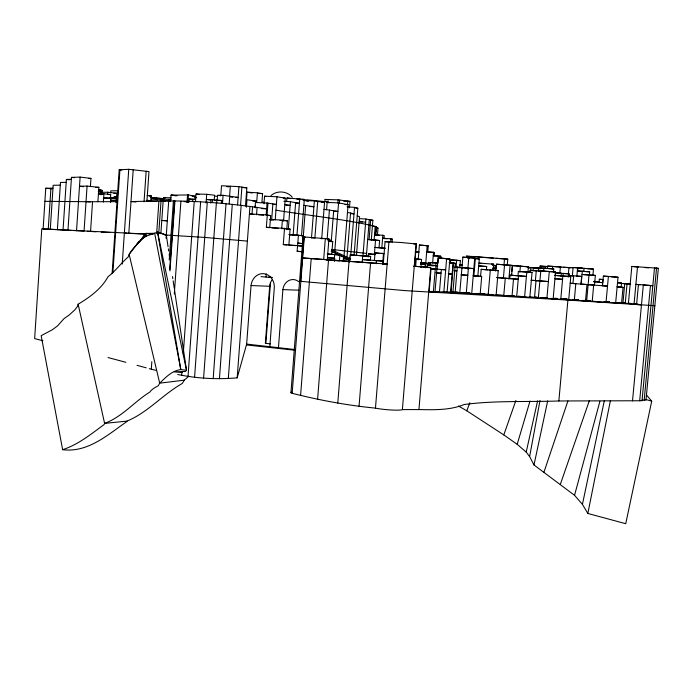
<?xml version="1.0" encoding="UTF-8"?>
<svg xmlns="http://www.w3.org/2000/svg" width="693" height="693" viewBox="0 0 693 693"><rect width="100%" height="100%" fill="white"/><g stroke="black" fill="none" stroke-linecap="round" stroke-linejoin="round"><path stroke-width="1.04" d="M495.478 271.084L495.937 265.679L492.974 265.454M43.122 228.967L45.755 188.262L52.971 188.175M45.79 229.08L48.241 229.227L50.918 188.279M48.241 229.227L50.286 229.322L53.162 185.282L60.308 185.144M50.286 229.322L57.38 229.695L60.482 182.45L66.19 182.363M57.38 229.695L63.046 230.015L66.381 179.452L71.336 179.279M63.046 230.015L67.966 230.267L71.457 177.391L80.111 177.096L90.956 178.404L90.411 186.495M76.542 230.717L80.111 177.096M97.904 201.732L98.874 187.327L87.075 186.062L84.061 231.098L73.328 230.526M87.249 231.289L90.549 231.479L92.541 201.732L116.796 201.663M100.277 192.359L100.45 189.804L98.354 189.622M100.961 194.828L101.161 191.874L98.311 191.519M102.105 192.152L102.218 190.471L100.45 189.804M103.378 202.096L103.941 193.797L110.707 194.56L110.43 198.614M107.623 194.179L107.761 192.23L116.857 193.26L116.589 197.133M110.681 193L110.828 190.852L117.689 190.766M110.585 202.382L110.889 197.921L117.169 198.562M114.102 198.865L114.25 196.717L117.342 196.699M115.896 202.443L116.294 196.561M112.119 273.337L119.196 169.802L128.751 169.3L148.986 171.587L146.899 201.533M112.924 272.34L119.932 169.776M122.228 264.085L128.751 169.3M133.195 169.802L128.811 233.359L141.528 233.905M144.04 201.776L146.162 171.266M150.996 201.247L151.369 195.954L147.176 195.539M171.041 199.437L151.239 198.709L151.1 200.727L146.838 200.303M155.501 199.697L155.656 197.54L150.476 197.557M157.268 200.779L157.424 198.631L162.344 199.186M156.644 233.541L158.922 201.022C194.958 200.346 231.003 203.395 266.632 208.818L261.339 208.576M158.74 233.61L161.036 200.944L165.064 201.368M155.812 370.348L151.308 369.204L151.836 361.677M160.854 233.732L163.167 200.866M163.418 199.723L163.565 197.618L171.102 197.808M166.077 238.262L168.72 200.875M168.945 201.091L169.075 199.177M170.573 201.602L171.024 195.166L188.479 194.941L195.296 196.249L195.079 199.229M169.231 259.979L173.415 200.953M169.646 269.733L174.532 200.979M169.967 270.885L174.939 200.892M174.281 294.057L180.908 201.204M187.015 202.46L187.552 194.95M187.968 202.07L188.479 194.941M188.834 202.425L189.085 199.004L195.66 199.194M192.663 201.689L192.853 199.108M269.82 346.717L274.246 288.505A13.384 11.686 -88 0 0 264.042 273.718A13.384 11.686 -88 0 0 251.039 285.551L246.656 344.1L237.179 377.876C218.693 379.392 199.948 378.733 181.713 375.26L181.947 372.037M183.264 353.759L194.205 201.62M195.478 201.776L196.032 194.031L206.705 194.291L214.596 195.244L214.215 200.424M188.02 376.464L200.632 201.793M206.072 202.971L206.705 194.291M194.577 377.278L207.285 202.174M210.811 203.11L211.062 199.627L222.696 200.537L215.142 200.45M212.292 202.321L212.482 199.705M203.603 378.023L216.389 202.85M216.658 203.517L216.909 200.034M217.186 200.511L217.567 195.322L223.077 195.305L238.123 197.436L235.975 197.332M220.798 195.634L221.517 185.75L238.92 186.651L246.829 187.846L245.478 205.986M221.336 203.032L221.526 200.416M222.496 203.153L223.077 195.305M213.184 378.621L226.031 203.655M229.608 195.937L230.319 186.27M229.175 203.898L229.738 196.197M219.438 378.724L232.294 204.296M237.569 204.937L238.92 186.651M240.549 205.353L241.9 187.127M228.326 378.413L241.155 205.423M246.509 199.532L247.054 192.169L257.415 192.81L262.586 193.668L261.954 202.027L263.946 202.33M246.413 207.198L246.968 199.723L256.782 201.239L257.415 192.81M237.179 377.876L249.948 206.635M253.829 214.458L252.018 214.241L252.555 206.999M255.067 207.32L255.431 202.503L267.065 202.997L276.394 204.435L274.324 204.34M255.232 207.857L255.396 205.726M256.54 214.795L257.077 207.579M263.99 203.829L264.561 196.197L276.975 196.76L285.291 198.155L283.55 221.024M266.164 215.012L267.065 202.997M267.082 214.943L267.974 203.118M268.901 227.676L266.363 227.252L267.29 214.943L249.402 213.903L252.018 214.241M266.025 277.061L266.268 273.874M269.75 227.815L270.668 215.618L267.29 214.943M273.77 220.036L271.665 219.906L272.877 203.889M271.873 280.033A13.028 11.46 -87.9 0 0 269.681 286.287L265.358 343.312L270.521 343.893M265.904 342.844L270.487 282.458M275.225 219.898L276.975 196.76M281.722 228.699L282.38 220.131L269.984 219.386M287.006 244.958L283.272 244.577L284.511 228.395L266.363 227.252M286.668 201.672L286.945 197.99L304.314 199.445L301.516 235.793M286.798 229.348L287.448 220.85L282.38 220.131M278.456 347.687L282.891 289.613A11.348 10.031 -88 0 1 298.856 281.73M288.314 229.218L290.419 201.689L283.939 201.334M284.511 228.395L290.098 229.106L288.868 245.149L295.989 245.651M293.13 235.17L295.625 202.677L290.419 201.689M296.95 235.265L299.766 198.674M302.676 251.793L297.141 251.273L297.583 245.582L283.272 244.577M297.644 245.296L298.423 235.17L288.799 234.537M290.965 392.463L303.014 236.876L328.924 238.877L327.269 259.97M302.754 243.702L305.63 205.552L303.863 205.267M302.295 281.488L300.537 281.315L303.967 236.885M416.121 243.91L402.373 409.693A15.592 1.681 4.9 0 1 391.614 410.013A15.592 1.681 4.9 0 1 376.394 408.316L375.467 408.116C347.358 405.414 319.534 400.207 292.16 393.321L304.314 236.893M311.495 237.933L314.362 200.953L303.915 200.511M300.597 395.296L311.209 258.55M314.856 238.288L317.715 201.446M321.717 238.687L324.541 202.443L314.362 200.953M324.913 201.585L325.086 199.428L338.106 199.861L349.974 201.368L349.463 207.839M326.568 209.823L327.148 202.408L338.565 202.902L348.094 204.669L344.023 256.098M323.683 259.554L325.329 238.444M327.131 239.258L329.418 210.074L324.003 209.329M327.555 259.762L327.72 257.683L334.658 258.272L334.416 261.374M317.602 399.272L328.534 259.78L387.153 264.111L383.264 263.86L385.065 241.623L401.238 242.507L416.389 243.997L414.561 266.259L413.851 266.225M331.237 241.883L333.679 210.759M339.431 260.759L339.882 254.998L331.73 254.418L332.744 241.511L328.257 241.008M337.855 203.058L338.106 199.861M334.043 260.299L334.208 258.238M334.71 251.914L338.565 202.902M334.347 258.376L334.65 254.513L327.373 253.993M339.388 203.179L339.631 200.06M347.539 204.331L347.799 201.091M343.182 261.14L343.373 258.697L349.047 259.113L348.83 261.85M346.994 257.527L350.528 213.011L347.47 212.482M337.786 403.075L349.029 261.27M349.471 261.226L349.783 257.259M349.601 262.075L350.173 254.885L370.66 256.427L370.357 260.204L362.422 259.546L382.874 261.088L374.419 260.49L375.034 252.91L383.489 253.456L382.614 264.293M350.675 255.83L354.521 207.354L347.089 206.878M354.08 255.18L357.813 208.255L354.521 207.354M356.453 255.578L359.546 216.77L357.216 215.835M362.162 262.734L362.725 255.743M362.924 256.271L365.904 219.023L359.468 218.633M366.328 256.557L369.291 219.629M369.057 239.639L370.642 219.872M368.191 257.025L368.442 253.855L375.381 254.34M385.135 248.302L379.019 247.869L379.617 240.506L371.292 239.951L372.869 220.27L365.904 219.023M359.052 406.306L370.573 262.864M374.125 239.839L375.216 226.29C342.524 218.858 309.052 215.644 275.961 210.187M379.244 235.256L375.242 234.996L375.918 226.628M375.97 231.618L376.611 226.966L372.184 226.091M374.35 254.816L375.545 239.986L367.706 239.457L371.292 239.951M375.927 235.429L376.611 226.966M377.399 235.603L378.006 228.084L376.308 227.443M376.143 263.756L376.403 260.533M381.817 247.903L382.839 235.256L374.541 234.719L375.242 234.996M387.118 238.764L384.009 238.557L384.243 235.585L382.839 235.256M375.467 408.116L388.964 241.701M390.687 241.978L390.947 238.799L382.597 238.245L384.009 238.557M392.056 242.264L392.316 239.111L390.947 238.799M415.653 266.147L416.242 258.983L421.587 259.494L420.937 267.351M418.182 259.771L419.404 245.036L428.248 245.824L427.737 252.027L434.546 252.529L434.268 255.847L440.852 256.332L440.679 258.411M425.138 267.1L425.459 263.158L430.24 263.609L430.067 265.705M425.736 263.357L427.217 245.556M425.571 267.81L425.831 264.631L421.197 264.215M427.312 267.645L427.538 264.917L437.759 265.696M402.468 409.598L418.936 409.572L430.743 267.541L414.561 266.259M432.64 262.942L433.523 252.304L426.697 251.802M435.265 268.945L431.055 268.598L429.14 291.649L433.35 291.883L435.265 268.945L436.919 269.083L435.005 291.952L429.236 291.432M435.715 265.783L435.949 262.95L437.881 263.123M430.405 268.789L435.68 269.187L435.984 265.54M442.81 292.099L447.072 292.463L449.896 258.913L438.037 257.943L437.092 269.179L432.934 268.832L445.694 269.82L441.337 269.456L439.44 292.16L431.055 291.432L438.548 291.727M437.993 262.968L438.357 258.671M434.268 255.847L433.246 255.639L440.246 256.159L440.072 258.246L447.843 258.827M446.639 258.532L443.806 292.368L433.35 291.883M450.45 262.872L450.719 259.667L448.709 259.459M449.151 262.734L453.049 263.019L450.554 292.576L444.733 292.082M440.583 292.082L451.013 292.585L453.499 263.063L453.049 263.019M453.499 263.063L455.353 263.288L452.884 292.611L447.02 292.108M456.67 260.265L460.395 260.637L459.805 267.663L456.072 267.333L456.67 260.265L449.488 259.736M461.919 267.593L457.276 267.195L455.128 292.637L451.013 292.585M464.613 292.957L471.725 293.598L474.722 258.082L462.863 257.129L459.78 292.896L452.572 292.247M467.818 269.031L468.797 257.536M460.845 267.611L473.847 268.607L468.407 268.156L466.276 293.26L449.255 292.143M475.034 258.706L475.216 256.592L507.778 259.147L507.224 265.462M473.865 275.823L475.337 258.55L479.296 258.939L477.806 276.386M480.578 276.334L481.176 269.334L498.232 270.651L496.127 295.097M460.888 292.784L480.18 294.127L481.696 276.412L473.215 275.753M486.451 269.456L486.694 266.536L478.707 265.817M475.026 293.451L488.193 294.594L490.306 269.993M493.199 270.218L493.719 264.163L478.976 263.097L481.522 263.392M493.814 270.183L493.988 268.13L495.677 268.304L492.628 268.139M495.14 268.537L495.322 266.424M495.937 270.339L496.465 264.206L512.499 265.445L511.616 275.658M503.976 265.098L504.521 258.732M503.404 278.11L504.565 264.743M503.768 295.573L505.275 278.231M508.887 279.123L510.091 265.237M509.814 278.595L510.109 275.173L526.403 276.429L518.529 275.797L516.727 296.396M511.391 275.684L511.564 273.666M511.737 271.647L512.266 265.592L520.382 266.138L528.404 266.831L527.875 272.886M512.032 296.102L513.53 278.872M529.859 297.228L532.042 272.47L518.381 271.431L517.992 275.805L510.109 275.173M519.854 272.228L520.382 266.138M526.793 272.028L524.61 296.899L518.321 296.335M529.963 272.323L530.136 270.383L536.261 270.781L535.403 280.578M530.751 270.668L531.029 267.507L539.197 268.174L535.672 267.948M533.038 270.824L533.324 267.654M488.193 294.594L534.528 297.522L536.018 280.613M553.516 271.933L553.785 268.936L538.504 267.801L538.218 271.041L542.515 271.309M539.812 269.023L540.072 266.06L547.427 266.519M538.348 297.782L540.809 270.902L555.535 272.011L553.153 298.761L551.039 298.57M543.589 271.379L543.875 268.122M545.174 268.347L545.356 266.355M547.557 268.113L547.739 266.06L573.059 267.827M549.289 271.491L546.907 298.345L540.557 297.782L547.548 298.207M552.399 269.542L552.676 266.337M559.831 273.371L560.403 266.987M561.122 276.334L561.399 273.233L554.755 272.791M560.784 299.263L562.863 275.979L570.789 276.628L568.71 299.792M562.985 276.412L563.253 273.389L569.222 273.9L569.04 275.909M568.399 273.934L568.97 267.481M568.199 277.183L568.355 275.424L573.657 275.788L572.972 283.472M418.936 409.572C434.026 409.832 450.052 410.369 464.137 404.53C495.434 400.355 527.312 402.105 558.861 400.978L567.913 300.086L650.987 305.466M572.34 275.961L573.102 267.489L593.468 269.066L592.896 275.416M574.324 300.164L575.805 283.688L570.504 283.281M576.853 276.273L577.624 267.749M577.65 270.972L577.936 267.775M568.355 275.424L581.652 276.429L580.968 284.087L586.971 284.546L585.49 300.901L534.528 297.522M581.158 284.104L582.319 271.249L589.691 271.829L589.405 275.043L582.033 274.463L595.374 275.433L594.499 285.135M582.319 271.249L577.33 270.946L583.801 271.474L584.086 268.286M589.007 274.913L586.659 300.84L589.847 301.065M582.692 300.459L592.203 301.368L593.684 285.066L588.132 284.641L607.51 286.131L602.477 285.75L603.36 276.1L608.402 276.429L606.037 302.295L604.027 302.105M602.382 285.759L602.953 279.504L599.315 279.262L599.038 282.372L602.667 282.631L593.901 281.973M592.203 301.368L615.661 302.945L618.026 277.226L603.36 276.1M617.16 286.885L621.145 287.197L621.526 283.065L617.541 282.753M617.134 286.876L623.042 287.335L621.578 303.265L615.661 302.945M630.223 303.621L622.955 302.971L624.74 283.636L630.197 284.009M625.259 303.239L627.052 283.784M631.825 266.433L628.386 303.543L637.906 304.461M637.525 266.658L634.043 304.132L641.458 304.946M636.607 304.452L638.444 284.554L640.237 284.676M632.518 400.926L643.329 284.91L652.841 285.698L643.208 284.953M558.861 400.978L639.682 400.753L650.458 285.481M639.682 400.753L642.021 400.675L654.504 267.914M642.021 400.675L642.125 400.156L644.169 400.147L656.54 268.104L631.747 266.415L632.267 266.51M646.023 399.792L658.35 268.338L656.54 268.104M646.448 394.932L651.715 401.186L625.736 523.7L587.846 513.461L582.423 504.365L574.549 495.313L533.991 464.968L529.617 456.583L540.02 400.493M587.846 513.461L610.446 400.441M582.423 504.365L604.296 400.805M533.991 464.968L547.669 400.892M529.617 456.583L526.204 452.122L537.621 400.814M145.279 235.282L142.377 238.782L143.416 236.798L145.279 235.282C139.622 242.533 131.401 248.267 128.092 257.077C120.998 263.167 115.679 270.911 108.082 276.663C101.447 288.799 89.804 297.236 78.144 304.21L77.616 306.271L74.965 309.719L69.257 314.951L63.973 318.685L57.545 325.927L52.157 329.868L41.173 335.681L62.639 449.696C87.898 452.893 107.623 434.857 126.802 421.621L127.053 421.101C147.99 412.344 162.838 394.499 182.259 383.472L184.312 380.154L188.799 376.204M574.549 495.313L599.913 401.316M526.204 452.122L517.195 444.308L530.006 401.048M144.69 237.136L145.868 233.428L154.66 233.298L180.795 369.568L186.512 370.296L174.584 290.419M543.823 472.574L567.931 400.926M560.342 484.338L589.293 400.823M517.195 444.308L503.802 434.909L515.887 400.476M503.802 434.909L466.787 410.802L469.854 402.711M143.832 237.664L144.309 236.443M142.377 238.782L144.109 236.235M153.335 234.026L145.868 233.428L140.982 240.15L136.374 244.932L139.172 241.996L138.687 242.411M152.261 233.991L145.868 233.428L129.115 254.236L159.702 383.168L158.229 385.802A51.178 13.089 -7.2 0 0 149.905 392.021C134.208 401.723 122.392 416.831 104.6 423.388L104.115 424.54C91.121 434.087 78.292 444.577 62.639 449.696M302.954 236.945L305.405 237.257M137.197 243.884L139.172 241.996L137.942 243.148M271.015 195.565C277.087 190.168 287.162 190.999 292.325 197.228M142.975 238.193L146.405 236.079L157.58 232.164L166.303 235.031L204.721 237.422L247.375 241.103M328.924 238.877L327.78 238.929M292.16 393.321L291.9 393.217A12.994 1.325 4.5 0 1 291.805 392.195M184.312 380.154L159.702 383.168C165.818 377.287 171.968 370.712 180.795 369.568L157.58 232.164L166.303 235.031L168.061 246.751M376.559 228.248L378.006 228.084M127.053 421.101L104.6 423.388L78.144 304.21M95.565 187.474L98.874 187.327M658.35 268.338L654.478 268.217M416.389 243.997L413.955 243.988M185.854 371.422L174.22 371.846L182.346 372.609M87.075 186.062L79.504 186.252L83.446 186.712M149.376 196.015L151.369 195.954M326.36 202.018L328.465 201.966L307.077 199.818L302.798 199.922M146.587 200.623L156.549 201.325M100.832 192.316L107.761 192.23M113.86 193.286L116.857 193.26M192.1 196.284L195.296 196.249M88.609 178.422L90.956 178.404M158.922 201.022L131.012 201.55L135.993 202.035M92.541 201.732L44.906 201.334L45.34 201.533M98.328 193.797L103.941 193.797M108.68 194.551L110.707 194.56M110.889 197.921L103.664 197.877L109.468 198.51M116.043 200.312L110.733 200.26L113.869 200.58M101.221 232.103L110.3 232.458M491.476 264.111L493.719 264.163M211.062 199.627L206.323 199.497L210.274 199.965M162.006 198.77L164.163 198.83L155.656 197.54M167.325 220.634L161.79 220.469L166.926 220.937M343.598 201.178L349.974 201.368M300.883 281.349L405.188 290.627L567.913 300.086M282.891 289.613L298.796 290.185M99.116 191.796L101.161 191.874M251.039 285.551L269.681 286.287M321.474 202.313L324.541 202.443M110.17 198.181L115.436 198.406L109.754 197.722M345.01 204.539L348.094 204.669M309.736 206.523L313.92 206.713L305.63 205.552M145.487 234.095L142.316 233.939M334.78 211.278L337.889 211.426L329.418 210.074M42.966 340.757L34.65 338.608L41.779 228.82L145.79 234.026M475.216 256.592L466.207 256.159L473.232 256.731M230.604 197.063L232.753 197.167M67.966 230.267L71.18 230.422M43.113 228.933L44.976 229.028M455.855 292.117L457.726 292.212M283.281 198.051L285.291 198.155M296.873 199.047L300.06 199.22M302.183 199.333L304.314 199.445M90.549 231.479L96.076 231.8M638.461 284.563L635.879 284.399L643.329 284.91M295.14 203.058L299.411 203.292L295.625 202.677M285.811 205.206L290.133 205.44L284.806 204.47M578.205 268.026L582.484 268.269L573.102 267.489M584.086 268.529L578.612 268.165M587.11 268.702L593.468 269.066M479.365 293.46L484.364 293.745L481.288 293.468M450.485 292.125L458.731 292.593M258.558 214.908L263.609 215.202M267.645 215.436L270.668 215.618M563.262 267.325L570.711 267.767M527.953 267.619L529.79 267.723M226.776 186.66L228.889 186.789M243.659 187.664L246.829 187.846M280.085 220.409L287.448 220.85M534.97 268.208L537.751 268.373L535.767 268.208M583.801 271.474L589.691 271.829M252.243 193.026L247.054 192.169M258.446 193.416L262.586 193.668M370.755 220.14L372.869 220.27M360.282 221.968L362.422 222.098M252.642 200.979L256.782 201.239M271.89 227.954L278.317 228.361M282.605 228.629L290.098 229.106M548.12 268.581L553.785 268.936M493.451 294.707L479.088 293.797M496.422 294.897L503.846 295.365M506.54 295.539L514.249 296.024M518.321 296.283L525.649 296.751M564.968 299.038L566.952 299.159L565.185 298.995M461.677 292.775L469.733 293.278M350.823 213.678L354.01 213.886L350.528 213.011M289.579 234.866L295.937 235.282M299.125 235.49L303.361 235.776L298.423 235.17M320.521 238.513L323.501 238.704M512.499 265.445L496.465 264.206M589.405 275.043L595.374 275.433M650.883 305.457L654.85 305.674L654.409 305.596M355.682 208.117L357.813 208.255M390.237 238.972L392.316 239.111M327.806 240.142L330.821 240.341L328.361 240.064M328.586 241.233L332.744 241.511M496.162 258.35L507.778 259.147M528.404 266.831L512.266 265.592M569.222 273.9L555.76 272.869M430.743 267.541L413.66 266.242M593.026 301.29L599.012 301.689M603.975 302.018L608.913 302.356M529.547 297.002L536.443 297.462M550.415 298.397L557.267 298.848M561.209 299.107L567.974 299.558M428.248 245.824L419.404 245.036M302.91 243.512L297.808 243.165L301.767 243.598M467.749 257.605L474.722 258.082M474.142 258.593L479.296 258.939M381.211 253.465L384.165 253.664M449.896 258.913L438.037 257.943M370.66 256.427L350.173 254.885M492.836 265.523L495.937 265.731M576.325 276.065L581.652 276.429M385.221 248.12L374.948 247.401L377.997 247.756M645.157 267.602L648.57 267.844M415.843 251.741L418.832 251.949M415.098 251.836L419.066 252.113M476.463 256.964L483.108 257.432M485.23 257.579L493.407 258.151M298.025 245.79L302.096 246.076M467.403 258.004L469.386 258.142M460.395 260.637L449.385 259.78M435.949 262.95L428.369 262.43L437.404 263.167M478.473 265.965L486.694 266.536M555.535 272.011L540.809 270.902M611.261 276.758L618.026 277.226M617.437 282.779L621.526 283.065M535.013 296.976L537.101 297.115M544.256 297.618L547.227 297.825M554.166 298.311L557.146 298.518M566.216 299.281L568.208 299.419M572.505 299.852L578.499 300.268M415.142 259.035L421.587 259.494M297.141 251.273L302.494 251.654M449.48 262.864L455.353 263.288M459.606 264.605L462.56 264.813M420.599 262.812L424.852 263.123L421.283 262.803M454.695 267.082L468.407 268.156M532.042 272.47L518.381 271.431M489.795 270.053L498.232 270.651M562.863 275.979L554.374 275.372L570.789 276.628M328.534 259.78L302.607 257.943L322.574 259.468M324.341 259.598L332.683 260.196M334.762 260.343L377.131 263.427M622.453 283.472L624.74 283.636M587.387 300.39L590.531 300.615M576.498 299.705L578.586 299.852M575.06 299.714L578.135 299.93M585.377 300.45L590.583 300.823L586.365 300.416M459.433 264.752L462.422 264.969L459.944 264.752M420.642 262.907L430.24 263.609M420.495 264.241L425.831 264.631M350.563 259.303L343.373 258.697M437.266 265.705L427.538 264.917M455.31 267.048L457.276 267.195M327.676 257.761L334.658 258.272M434.251 265.765L430.041 265.462L433.125 265.74M456.072 267.333L461.962 267.767M430.171 268.589L436.919 269.083M606.626 301.836L609.571 302.053L606.696 301.758M607.666 302.053L609.641 302.191M614.708 302.702L619.689 303.075L614.587 302.555M177.321 195.634L171.032 195.149L176.195 195.833M448.813 258.896L449.852 259.095M527.893 267.273L531.029 267.507M527.278 267.325L534.624 267.87M454.028 270.608L456.964 270.833L454.738 270.625M594.048 281.367L599.081 281.739M593.858 281.401L595.625 281.531M620.824 283.42L630.63 284.147M555.145 278.759L562.569 279.314L554.937 278.707M635.126 303.958L638.314 304.201M582.865 300.398L587.075 300.719M492.697 268.356L495.686 268.581M435.776 272.843L441.025 273.241L436.599 272.895M448.224 273.813L452.113 274.107L448.64 273.839M461.183 274.826L467.801 275.329L461.313 274.826M531.02 280.232L548.397 281.566L531.323 280.267M570.192 283.255L586.971 284.546M473.458 275.788L481.089 276.377M621.145 287.197L623.042 287.335M599.315 279.262L603.023 279.556M473.267 275.771L476.94 276.057M540.072 266.06L547.279 266.649M528.161 267.697L530.145 267.853M530.136 270.383L542.541 271.292M311.711 237.838L313.868 238.011M547.739 266.06L561.148 267.177M538.504 267.801L547.175 268.52M481.176 269.334L487.924 269.898M327.451 259.962L330.682 260.23M333.905 260.499L339.284 260.949M344.014 261.452L345.937 261.608M326.524 260.005L329.582 260.256M431.479 268.832L435.68 269.187M268.728 277.07L271.821 277.321M261.01 276.646L272.427 277.598M638.556 267.091L633.653 266.666M164.891 235.1L166.944 235.274M124.368 232.987L127.036 233.212M464.769 292.81L469.733 293.234M472.773 293.494L480.18 294.127M454.972 292.108L458.887 292.446M462.829 292.784L465.783 293.035M246.734 344.975L294.932 350.225M628.872 303.213L630.673 303.369M477.538 293.503L483.757 294.04M467.931 292.836L469.949 293.009M435.221 291.623L438.435 291.9M214.397 196.067L217.559 196.344M561.295 299.142L567.654 299.697M552.321 298.518L557.605 298.986M544.689 298.016L546.812 298.198M521.474 296.483L525.666 296.855M508.333 295.651L514.63 296.214M459.58 264.657L461.529 264.83M622.271 302.633L625.19 302.893M487.707 294.343L492.966 294.811M99.099 190.177L102.218 190.471M45.755 188.262L51.992 188.843M375.034 252.91L379.184 253.3M334.65 254.513L339.882 254.998M327.235 254.002L331.73 254.418M621.43 302.824L622.955 302.971M574.176 299.844L578.43 300.242M582.492 300.623L585.49 300.901M563.08 298.986L568.329 299.48M555.344 298.311L557.233 298.484M368.442 253.855L374.029 254.383M617.87 302.486L620.677 302.754M584.147 300.433L590.055 301.005M574.748 299.688L578.716 300.069M151.239 198.709L156.15 199.203M86.036 201.585L90.324 202.018M331.713 249.445L366.58 253.413M605.682 301.845L609.684 302.252M71.457 177.391L74.489 177.703M98.432 193.91L102.564 194.335M297.583 245.582L302.191 246.058M389.388 242.195L385.065 241.623M462.863 257.129L465.783 257.441M114.25 196.717L117.299 197.055M246.656 344.1L295.209 349.575M189.085 199.004L191.129 199.237M184.095 201.568L188.349 202.053M383.264 263.86L383.723 263.912M119.196 169.802L121.777 170.106M196.032 194.031L199.03 194.386M66.381 179.452L69.317 179.799M300.537 281.315L299.549 281.141M375.545 239.986L379.617 240.506M217.567 195.322L220.669 195.729M194.733 197.384L196.725 197.652M162.179 200.649L160.17 200.381L170.322 200.979M269.698 219.646L271.665 219.906M325.086 199.428L328.499 199.896M306.419 200.979L308.385 201.265M163.565 197.618L165.48 197.912M264.561 196.197L266.476 196.509M286.945 197.99L290.636 198.614M359.199 221.197L365.644 222.297M327.148 202.408L329.08 202.763M177.703 374.532L181.713 375.26M433.523 252.304L434.546 252.529M108.065 357.553L125.849 362.3M137.049 365.341L146.214 367.827M149.272 368.659L151.308 369.204M651.715 401.186L645.529 399.402A13.254 1.057 5.6 0 1 644.169 400.147M440.246 256.159L440.852 256.332M331.289 251.169L349.948 259.754M331.237 251.238L348.744 259.632M331.618 249.809L349.965 258.602M458.489 406.02L466.787 410.802M157.58 232.164L186.512 370.296M145.868 233.428L146.405 236.079M168.373 248.874L168.694 251.005M169.17 254.201L169.49 256.332M172.514 276.568L172.834 278.699M173.146 280.83L174.264 288.288M518.225 279.236L496.846 277.59L518.225 279.236"/></g></svg>
